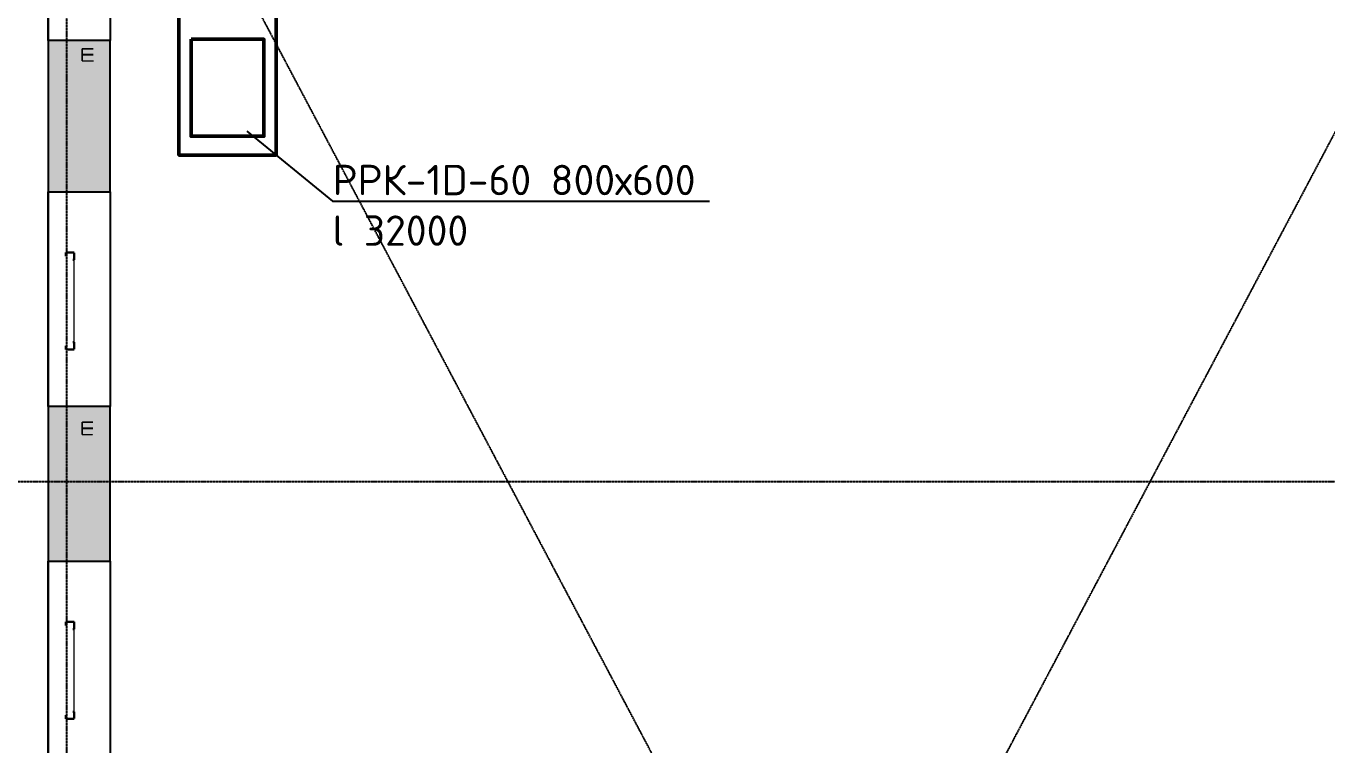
# Model space of a CAD drawing. Header units: millimetres. Extents: x -33838 to 476301, y -41806 to 120107.
# Drawn here: x 18274 to 28988, y 34687 to 40610 of the extents above; entities that cross this region are included whole.
import ezdxf
from ezdxf import colors
from ezdxf.entities.mleader import LeaderData, LeaderLine
from ezdxf.math import Vec2, Vec3

# ---------------------------------------------------------------- set-up
doc = ezdxf.new("R2010")
doc.units = ezdxf.units.MM
for name, pattern in [('ADSK_Линия сетки', [25, 20, -2.5, 0, -2.5]), ('ADSK_Сверху', [4.5, 3, -1.5]), ('ADSK_Снесено', [4.5, 3, -1.5])]:
    doc.linetypes.add(name, pattern=pattern)
for name, color, linetype, lineweight, true_color in [('_ Окна', 5, 'Continuous', 30, 0x0000ff), ('Линии', 7, 'Continuous', 9, 0x00a600), ('Стены наружные', 1, 'ADSK_Снесено', 18, 0xff0000)]:
    doc.layers.add(name, color=color, linetype=linetype, lineweight=lineweight, true_color=true_color)
for name, color, linetype, lineweight in [('ДУ', 5, 'Continuous', 50), ('Каркас', 7, 'Continuous', 18), ('Окна', 251, 'Continuous', 18)]:
    doc.layers.add(name, color=color, linetype=linetype, lineweight=lineweight)
doc.styles.add('ISOCPEUR', font='isocpeur.ttf', dxfattribs={"height": 250})

# ---------------------------------------------------------------- blocks, each defined once
blk = doc.blocks.new('Типовая двутавровая балка _АСТО 20-93_ Балки - 100х200мм-836994-01 План 1-го этажа маркировочный')
at = {"layer": 'Каркас', "color": 253, "linetype": 'ADSK_Сверху', "true_color": 0xaaaaaa}
for p, q in [((-6152, 50), (-6152, -50)), ((-6152, 50), (-6061, 50)), ((-6061, 3), (-6152, 3)), ((-6061, -3), (-6152, -3)), ((-6152, -50), (-6061, -50))]:
    blk.add_line(p, q, dxfattribs=at)
at = {"layer": 'Каркас', "color": 9, "linetype": 'ADSK_Сверху', "true_color": 0xb9b9b9}
for p, q in [((-6152, 3), (-6152, 50)), ((-6152, 50), (-6061, 50)), ((-6152, -50), (-6152, -3)), ((-6152, -50), (-6061, -50))]:
    blk.add_line(p, q, dxfattribs=at)
at = {"layer": 'Каркас', "color": 253, "linetype": 'ADSK_Сверху', "true_color": 0xb2b2b2}
for p, q in [((-6152, 50), (-6152, 15)), ((-6152, 15), (-6152, 50)), ((-6061, 50), (-6152, 50)), ((-6152, 50), (-6061, 50)), ((-6152, 3), (-6152, 15)), ((-6152, 3), (-6152, 15)), ((-6152, -3), (-6152, 3)), ((-6152, -15), (-6152, -3)), ((-6152, -15), (-6152, -3)), ((-6152, -50), (-6152, -15)), ((-6152, -15), (-6152, -50)), ((-6152, -50), (-6061, -50)), ((-6152, -50), (-6061, -50))]:
    blk.add_line(p, q, dxfattribs=at)
blk = doc.blocks.new('Типовая двутавровая балка _АСТО 20-93_ Балки - 100х200мм-V1-01 План 1-го этажа маркировочный')
at = {"layer": 'Каркас', "color": 253, "linetype": 'ADSK_Сверху', "true_color": 0xaaaaaa}
for p, q in [((-6152, 50), (-6152, -50)), ((-6152, 50), (-6066, 50)), ((-6066, 3), (-6152, 3)), ((-6066, -3), (-6152, -3)), ((-6152, -50), (-6066, -50))]:
    blk.add_line(p, q, dxfattribs=at)
at = {"layer": 'Каркас', "color": 9, "linetype": 'ADSK_Сверху', "true_color": 0xb9b9b9}
for p, q in [((-6152, 3), (-6152, 50)), ((-6152, 50), (-6066, 50)), ((-6152, -50), (-6152, -3)), ((-6152, -50), (-6066, -50))]:
    blk.add_line(p, q, dxfattribs=at)
at = {"layer": 'Каркас', "color": 253, "linetype": 'ADSK_Сверху', "true_color": 0xb2b2b2}
for p, q in [((-6152, 50), (-6152, 15)), ((-6152, 15), (-6152, 50)), ((-6066, 50), (-6152, 50)), ((-6152, 50), (-6066, 50)), ((-6152, 3), (-6152, 15)), ((-6152, 3), (-6152, 15)), ((-6152, -3), (-6152, 3)), ((-6152, -15), (-6152, -3)), ((-6152, -15), (-6152, -3)), ((-6152, -50), (-6152, -15)), ((-6152, -15), (-6152, -50)), ((-6152, -50), (-6066, -50)), ((-6152, -50), (-6066, -50))]:
    blk.add_line(p, q, dxfattribs=at)
blk = doc.blocks.new('Витраж-тент со смещением вовне - 60мм 30 сдвиг-V7-01 План 1-го этажа маркировочный')
at = {"layer": '_ Окна', "color": 161, "linetype": 'ADSK_Сверху', "true_color": 0xaaaaff}
for p, q in [((-400, 25), (-400, -45)), ((-400, 25), (-370, 25)), ((-400, -45), (-400, 25)), ((400, 25), (370, 25)), ((400, -45), (400, 25)), ((400, -45), (400, 25)), ((-340, -45), (-400, -45)), ((-340, -35), (-340, -45)), ((340, -35), (340, -45)), ((340, -45), (400, -45))]:
    blk.add_line(p, q, dxfattribs=at)
at = {"layer": 'Окна', "color": 161, "linetype": 'ADSK_Сверху', "true_color": 0xaaaaff}
blk.add_line((-340, -45), (340, -45), dxfattribs=at)

msp = doc.modelspace()

# ---------------------------------------------------------------- hatches: boundary and pattern name
at = {"layer": 'Стены наружные', "linetype": 'Continuous', "lineweight": 25, "true_color": 0x636466}
h = msp.add_hatch(color=251, dxfattribs=at)
h.paths.add_polyline_path([(18455.83536, 20408.63165), (18965.83536, 20408.63165), (18965.83536, 22247.07028), (18455.83536, 22247.07028), (18455.83536, 20652.47335)])
h.paths.add_polyline_path([(18882.75556, 24017.07028), (18965.83536, 24017.07028), (18965.83536, 25289.20755), (18455.83536, 25289.20755), (18455.83536, 24017.07028)])
h.paths.add_polyline_path([(18455.83536, 27059.20755), (18965.83536, 27059.20755), (18965.83536, 28334.13742), (18455.83536, 28334.13742), (18455.83536, 27100.04704)])
h.paths.add_polyline_path([(18882.75556, 30104.13742), (18965.83536, 30104.13742), (18965.83536, 31381.18655), (18455.83536, 31381.18655), (18455.83536, 30104.13742)])
h.paths.add_polyline_path([(18455.83536, 33151.18655), (18965.83536, 33151.18655), (18965.83536, 34431.1553), (18455.83536, 34431.1553), (18455.83536, 33474.19606)])
h.paths.add_polyline_path([(18965.83536, 36201.1553), (18965.83536, 37474.16835), (18455.83536, 37474.16835), (18455.83536, 36201.1553), (18882.75556, 36201.1553)])
h.paths.add_polyline_path([(18882.75556, 39244.16835), (18965.83536, 39244.16835), (18965.83536, 40490.18482), (18455.83536, 40490.18482), (18455.83536, 39244.16835)])
h.paths.add_polyline_path([(18882.75556, 42260.18482), (18965.83536, 42260.18482), (18965.83536, 43015.12698), (18455.83536, 43015.12698), (18455.83536, 42260.18482)])

# ---------------------------------------------------------------- linework, layer by layer
at = {"linetype": 'ADSK_Линия сетки', "lineweight": 25}
for p, q in [((18609.91035, -4984.78696), (18609.91035, 44534.78674)), ((-11086.22475, 36856.78828), (57141.71826, 36856.78828))]:
    msp.add_line(p, q, dxfattribs=at)
at = {"color": 251, "lineweight": 25, "true_color": 0x636466}
msp.add_lwpolyline([(11305.23612, 20918.63165), (11305.23612, 17842.18437), (18515.92029, 17781.12051), (38729.7038, 17793.79848), (38729.7038, 20934.05859), (31317.01602, 20934.05859), (31317.01602, 43525.12698), (18455.83536, 43525.12698), (18455.83536, 20918.63165), (11305.23612, 20918.63165)], dxfattribs=at)
at = {"layer": 'ДУ'}
for points in [[(19533.05574, 44220.31657), (20333.05574, 44220.31657), (20333.05574, 39545.85714), (19533.05574, 39545.85714)], [(19633.05574, 40501.03416), (20233.05574, 40501.03416), (20233.05574, 39701.03416), (19633.05574, 39701.03416)]]:
    msp.add_lwpolyline(points, close=True, dxfattribs=at)
at = {"layer": 'Линии', "color": 251, "linetype": 'ADSK_Сверху', "lineweight": 25, "true_color": 0x636466}
for p, q in [((18997.83536, 42983.12698), (30775.01602, 20733.79264)), ((18997.83536, 20729.56461), (30775.01602, 42983.12698))]:
    msp.add_line(p, q, dxfattribs=at)
at = {"layer": 'Стены наружные', "color": 251, "linetype": 'Continuous', "lineweight": 25, "true_color": 0x636466}
for p, q in [((18455.83536, 40490.18482), (18455.83536, 42260.18482)), ((18965.83536, 42260.18482), (18965.83536, 40490.18482)), ((18455.83536, 40490.18482), (18455.83536, 39244.16835)), ((18965.83536, 40490.18482), (18455.83536, 40490.18482)), ((18965.83536, 39244.16835), (18965.83536, 40490.18482)), ((18455.83536, 39244.16835), (18965.83536, 39244.16835)), ((18455.83536, 37474.16835), (18455.83536, 39244.16835)), ((18965.83536, 39244.16835), (18965.83536, 37474.16835)), ((18455.83536, 37474.16835), (18455.83536, 36201.1553)), ((18965.83536, 37474.16835), (18455.83536, 37474.16835)), ((18965.83536, 36201.1553), (18965.83536, 37474.16835)), ((18455.83536, 36201.1553), (18965.83536, 36201.1553)), ((18455.83536, 34431.1553), (18455.83536, 36201.1553)), ((18965.83536, 36201.1553), (18965.83536, 34431.1553))]:
    msp.add_line(p, q, dxfattribs=at)

# ---------------------------------------------------------------- block references
at = {"layer": '_ Окна', "color": 251, "linetype": 'ADSK_Сверху', "lineweight": 25, "true_color": 0x636466, "rotation": 89.99999999999993}
for p in [(18625.83536, 38344.16835), (18625.83536, 35301.1553)]:
    msp.add_blockref('Витраж-тент со смещением вовне - 60мм 30 сдвиг-V7-01 План 1-го этажа маркировочный', p, dxfattribs=at)
at = {"layer": 'Каркас', "color": 251, "linetype": 'ADSK_Сверху', "lineweight": 25, "true_color": 0x636466, "rotation": 0.1151494702578507}
for name, p in [('Типовая двутавровая балка _АСТО 20-93_ Балки - 100х200мм-836994-01 План 1-го этажа маркировочный', (24889.22512, 40383.90329)), ('Типовая двутавровая балка _АСТО 20-93_ Балки - 100х200мм-V1-01 План 1-го этажа маркировочный', (24889.22512, 37307.29948))]:
    msp.add_blockref(name, p, dxfattribs=at)

# ---------------------------------------------------------------- leaders
at = {"ltscale": 10}
ml = msp.add_multileader_mtext('Standard', dxfattribs=at)
ml.set_content('РРК-1D-60 800х600\\Pl 32000', color=256, style='ISOCPEUR')
ml.set_leader_properties()
ml.build(insert=Vec2(0, 0))
ml.multileader.update_dxf_attribs({"text_left_attachment_type": 6, "text_right_attachment_type": 6, "dogleg_length": 0.36, "arrow_head_size": 0.18})
ctx = ml.context
ctx.base_point, ctx.char_height, ctx.arrow_head_size, ctx.landing_gap_size, ctx.plane_origin = Vec3(20798.11423, 39166.08672), 250, 0.18, 0.09, Vec3(20075.20179, 38079.80103)
ctx.left_attachment, ctx.right_attachment = 6, 6
notes = []
notes.append((ctx, [(1, (1, 1, 0), (20797.75423, 39166.08672), (1, 0), 0.36, [(0, [(20091.18082, 39743.52712)], 0, [])])]))
ctx.mtext.insert, ctx.mtext.flow_direction = Vec3(20798.20423, 39466.08672), 5
for ctx, leaders in notes:
    for number, flags, end, landing, length, lines in leaders:
        leader = LeaderData()
        leader.index, (leader.has_last_leader_line, leader.has_dogleg_vector, leader.attachment_direction) = number, flags
        leader.last_leader_point, leader.dogleg_vector, leader.dogleg_length = Vec3(end), Vec3(landing), length
        for number, points, colour, breaks in lines:
            line = LeaderLine()
            line.index, line.vertices, line.color, line.breaks = number, Vec3.list(points), colors.encode_raw_color(colour), breaks
            leader.lines.append(line)
        ctx.leaders.append(leader)

doc.saveas('drawing.dxf')
